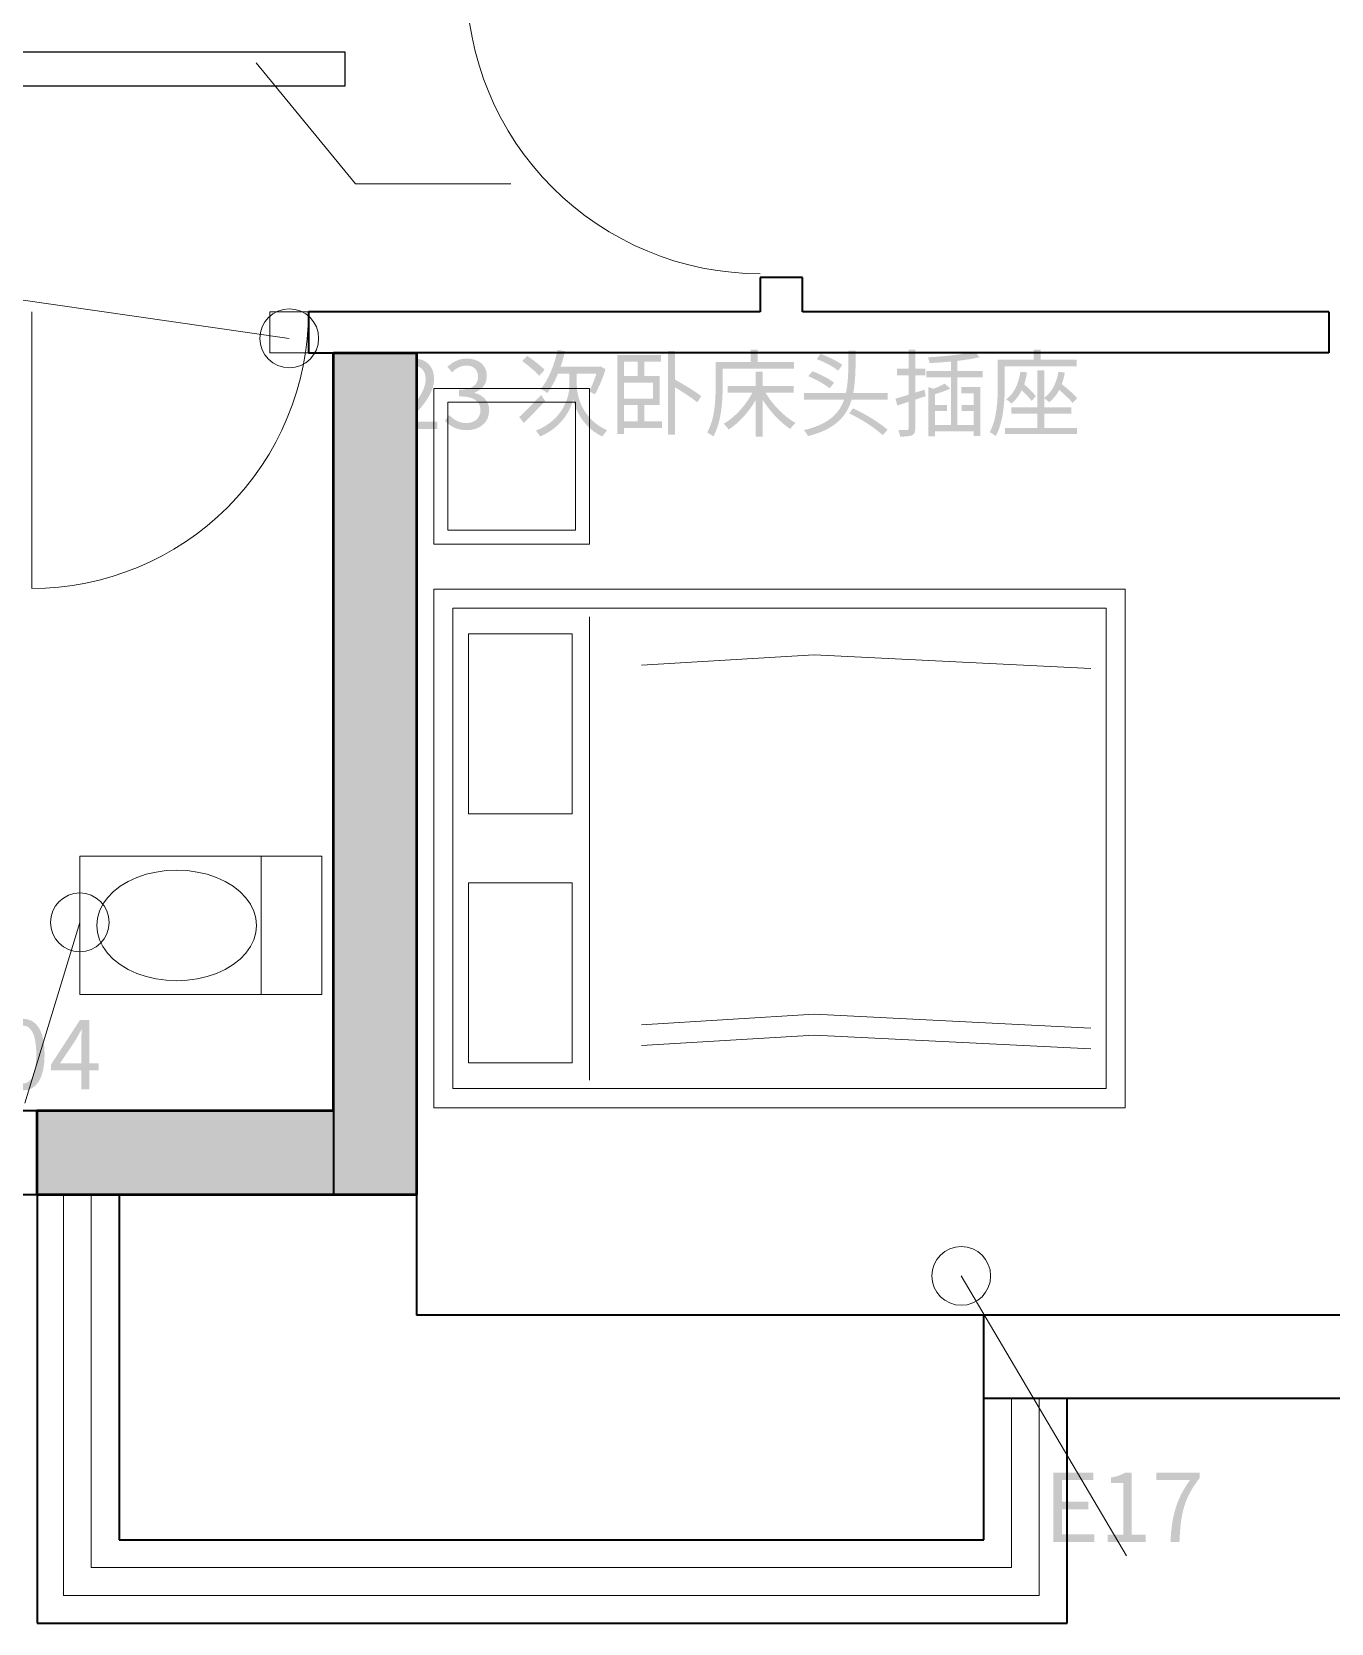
# Model space of a CAD drawing. Header units: millimetres. Extents: x -4600 to 229000, y -4300 to 19460.
# Drawn here: x 81607 to 85366, y 2978 to 7580 of the extents above; entities that cross this region are included whole.
import ezdxf

# ---------------------------------------------------------------- set-up
doc = ezdxf.new("R2010")
doc.units = ezdxf.units.MM
doc.header["$LTSCALE"] = 100
for name, color, linetype, lineweight in [('A-DEMO', 1, 'Continuous', 18), ('A-ELEC', 1, 'Continuous', 18), ('A-EX-STRUCT', 7, 'Continuous', 50), ('A-EX-WALL', 7, 'Continuous', 35), ('A-EX-WINDOW', 4, 'Continuous', 18), ('A-FURN', 7, 'Continuous', 18), ('A-LEADER', 8, 'Continuous', 13), ('A-NEW-DOOR', 3, 'Continuous', 18), ('A-NEW-PART', 2, 'Continuous', 25), ('A-SANITARY', 4, 'Continuous', 18), ('R2-DETAIL', 7, 'Continuous', 13)]:
    doc.layers.add(name, color=color, linetype=linetype, lineweight=lineweight)

# ---------------------------------------------------------------- blocks, each defined once
blk = doc.blocks.new('SOURCE_PROPOSED')
at = {"layer": 'A-EX-STRUCT'}
blk.add_hatch(color=256, dxfattribs=at).paths.add_polyline_path([(2479, 4851.4), (2720, 4851.4), (2720, 2416.5), (1622.1, 2416.5), (1622.1, 2660), (2479, 2660)])
blk.add_lwpolyline([(2479, 4851.4), (2720, 4851.4), (2720, 2416.5), (1622.1, 2416.5), (1622.1, 2660), (2479, 2660)], close=True, dxfattribs=at)
at = {"layer": 'A-EX-WALL'}
for p, q in [((3836.4, 5069.5), (3714, 5069.5)), ((3714, 5069.5), (3714, 4970)), ((3836.4, 4970), (3836.4, 5069.5)), ((3714, 4970), (2406.8, 4970)), ((2406.8, 4970), (2406.8, 4870.6)), ((5359.1, 4970), (3836.4, 4970)), ((5359.1, 4970), (5359.1, 4851.4)), ((2406.8, 4870.6), (2406.8, 4851.4)), ((2406.8, 4851.4), (2479, 4851.4)), ((2479, 4851.4), (2479, 2416.5)), ((2479, 4851.4), (2720, 4851.4)), ((5359.1, 4851.4), (2720, 4851.4)), ((2720, 4851.4), (2720, 2068.5)), ((0, 2660), (2479, 2660)), ((1622.1, 2416.5), (-240.1, 2416.5)), ((1622.1, 2416.5), (1622.1, 1177.6)), ((1622.1, 2416.5), (1859.2, 2416.5)), ((1859.2, 2416.5), (1859.2, 1418.5)), ((1859.2, 2416.5), (2720, 2416.5)), ((6350, 2068.5), (2720, 2068.5)), ((4360.6, 1418.5), (4360.6, 2068.5)), ((4601.6, 1827.6), (4360.6, 1827.6)), ((6591.9, 1827.6), (4601.6, 1827.6)), ((4601.6, 1177.6), (4601.6, 1827.6)), ((1859.2, 1418.5), (4360.6, 1418.5)), ((1622.1, 1177.6), (4601.6, 1177.6))]:
    blk.add_line(p, q, dxfattribs=at)
at = {"layer": 'A-EX-WINDOW'}
for p, q in [((1698.6, 2416.5), (1698.6, 1257.9)), ((1778.9, 2416.5), (1778.9, 1338.2)), ((4440.9, 1338.2), (4440.9, 1827.6)), ((4521.3, 1257.9), (4521.3, 1827.6)), ((1778.9, 1338.2), (4440.9, 1338.2)), ((1698.6, 1257.9), (4521.3, 1257.9))]:
    blk.add_line(p, q, dxfattribs=at)
blk = doc.blocks.new('FURNITURE_INDEX')
at = {"layer": 'A-FURN'}
for points in [[(2770, 4298.5), (3220, 4298.5), (3220, 4748.5), (2770, 4748.5)], [(2810, 4338.5), (3180, 4338.5), (3180, 4708.5), (2810, 4708.5)], [(2770, 2668.5), (4770, 2668.5), (4770, 4168.5), (2770, 4168.5)], [(2825, 2723.5), (4715, 2723.5), (4715, 4113.5), (2825, 4113.5)], [(2870, 3518.5), (3170, 3518.5), (3170, 4038.5), (2870, 4038.5)], [(2870, 2798.5), (3170, 2798.5), (3170, 3318.5), (2870, 3318.5)]]:
    blk.add_lwpolyline(points, close=True, dxfattribs=at)
at = {"layer": 'A-LEADER'}
blk.add_lwpolyline([(2255.8, 5690.7), (2542.7, 5339.9), (2992.7, 5339.9)], dxfattribs=at)
at = {"layer": 'A-NEW-DOOR'}
blk.add_line((1606.8, 4970), (1606.8, 4170), dxfattribs=at)
for points in [[(3714, 5080.5), (3672.3, 5081.5), (3630.7, 5084.6), (3589.3, 5089.7), (3548.2, 5096.8), (3507.5, 5106), (3467.3, 5117.1), (3427.6, 5130.2), (3388.7, 5145.2), (3350.6, 5162.1), (3313.3, 5180.9), (3277, 5201.4), (3241.8, 5223.8), (3207.7, 5247.8), (3174.8, 5273.4), (3143.2, 5300.7), (3113, 5329.5), (3084.2, 5359.7), (3056.9, 5391.3), (3031.3, 5424.2), (3007.3, 5458.3), (2984.9, 5493.5), (2964.4, 5529.8), (2945.6, 5567.1), (2928.7, 5605.2), (2913.7, 5644.1), (2900.6, 5683.8), (2889.5, 5724), (2880.3, 5764.7), (2873.2, 5805.8)], [(2406.8, 4970), (2405.8, 4930.7), (2402.9, 4891.6), (2398.1, 4852.6), (2391.4, 4813.9), (2382.8, 4775.6), (2372.3, 4737.8), (2360, 4700.5), (2345.9, 4663.9), (2329.9, 4628), (2312.3, 4592.9), (2292.9, 4558.7), (2271.9, 4525.5), (2249.3, 4493.4), (2225.2, 4462.5), (2199.5, 4432.8), (2172.4, 4404.3), (2144, 4377.2), (2114.3, 4351.6), (2083.3, 4327.4), (2051.2, 4304.8), (2018, 4283.8), (1983.9, 4264.5), (1948.8, 4246.8), (1912.9, 4230.9), (1876.3, 4216.8), (1839, 4204.4), (1801.1, 4194), (1762.8, 4185.4), (1724.1, 4178.7), (1685.2, 4173.9), (1646, 4171), (1606.8, 4170)]]:
    blk.add_lwpolyline(points, dxfattribs=at)
at = {"layer": 'A-NEW-PART'}
blk.add_lwpolyline([(1012.5, 5722.6), (2512.5, 5722.6), (2512.5, 5622.6), (1012.5, 5622.6)], close=True, dxfattribs=at)
at = {"layer": 'A-SANITARY'}
for points in [[(1745.7, 3395.6), (2445.7, 3395.6), (2445.7, 2995.6), (1745.7, 2995.6)], [(2256.7, 3195.6), (2254.8, 3216.5), (2248.9, 3237), (2239.2, 3256.8), (2225.8, 3275.6), (2209, 3293), (2189.1, 3308.7), (2166.4, 3322.5), (2141.2, 3334.1), (2114.1, 3343.4), (2085.5, 3350.1), (2055.9, 3354.2), (2025.7, 3355.6), (1995.6, 3354.2), (1966, 3350.1), (1937.3, 3343.4), (1910.2, 3334.1), (1885.1, 3322.5), (1862.4, 3308.7), (1842.5, 3293), (1825.7, 3275.6), (1812.3, 3256.8), (1802.6, 3237), (1796.7, 3216.5), (1794.7, 3195.6), (1796.7, 3174.7), (1802.6, 3154.2), (1812.3, 3134.4), (1825.7, 3115.6), (1842.5, 3098.2), (1862.4, 3082.4), (1885.1, 3068.6), (1910.2, 3057), (1937.3, 3047.8), (1966, 3041), (1995.6, 3036.9), (2025.7, 3035.6), (2055.9, 3036.9), (2085.5, 3041), (2114.1, 3047.8), (2141.2, 3057), (2166.4, 3068.6), (2189.1, 3082.4), (2209, 3098.2), (2225.8, 3115.6), (2239.2, 3134.4), (2248.9, 3154.2), (2254.8, 3174.7), (2256.7, 3195.6)]]:
    blk.add_lwpolyline(points, close=True, dxfattribs=at)
blk.add_lwpolyline([(2270.7, 3395.6), (2270.7, 2995.6)], dxfattribs=at)
at = {"layer": 'R2-DETAIL'}
blk.add_line((3220, 2748.5), (3220, 4088.5), dxfattribs=at)
for points in [[(3370, 3948.5), (3870, 3978.5), (4670, 3938.5)], [(3370, 2908.5), (3870, 2938.5), (4670, 2898.5)], [(3370, 2848.5), (3870, 2878.5), (4670, 2838.5)]]:
    blk.add_lwpolyline(points, dxfattribs=at)
blk = doc.blocks.new('EQUIPMENT_POINTS')
at = {"layer": 'A-ELEC'}
h = blk.add_hatch(color=256, dxfattribs=at)
edge = h.paths.add_edge_path()
edge.add_line((2654.3, 4631.4), (2780.1, 4631.4))
edge.add_line((2780.1, 4631.4), (2780.1, 4653))
edge.add_line((2780.1, 4653), (2724.7, 4653))
edge.add_spline(control_points=[(2724.7, 4653), (2714.6, 4653), (2702.3, 4651.9), (2692, 4651.1)], knot_values=[0, 0, 0, 0, 1, 1, 1, 1], degree=3, periodic=0)
edge.add_spline(control_points=[(2692, 4651.1), (2738.9, 4695.6), (2770.5, 4736.2), (2770.5, 4776.3), (2770.5, 4811.8), (2747.9, 4835), (2712.2, 4835), (2686.8, 4835), (2669.3, 4823.5), (2653.2, 4805.8)], knot_values=[0, 0, 0, 0, 1, 1, 1, 2, 2, 2, 3, 3, 3, 3], degree=3, periodic=0)
edge.add_line((2653.2, 4805.8), (2667.7, 4791.6))
edge.add_spline(control_points=[(2667.7, 4791.6), (2678.9, 4805), (2692.8, 4814.8), (2709.2, 4814.8), (2734, 4814.8), (2746, 4798.2), (2746, 4775.2), (2746, 4740.9), (2717.1, 4701), (2654.3, 4646.2)], knot_values=[0, 0, 0, 0, 1, 1, 1, 2, 2, 2, 3, 3, 3, 3], degree=3, periodic=0)
edge.add_line((2654.3, 4646.2), (2654.3, 4631.4))
h = blk.add_hatch(color=256, dxfattribs=at)
edge = h.paths.add_edge_path()
edge.add_spline(control_points=[(2865.5, 4627.9), (2901.2, 4627.9), (2929.9, 4649.2), (2929.9, 4684.9), (2929.9, 4712.5), (2911.1, 4729.9), (2887.6, 4735.7)], knot_values=[0, 0, 0, 0, 1, 1, 1, 2, 2, 2, 2], degree=3, periodic=0)
edge.add_line((2887.6, 4735.7), (2887.6, 4737))
edge.add_spline(control_points=[(2887.6, 4737), (2908.9, 4744.4), (2923.1, 4760.8), (2923.1, 4785.1), (2923.1, 4816.7), (2898.5, 4835), (2864.7, 4835), (2841.8, 4835), (2824, 4824.9), (2809, 4811.2)], knot_values=[0, 0, 0, 0, 1, 1, 1, 2, 2, 2, 3, 3, 3, 3], degree=3, periodic=0)
edge.add_line((2809, 4811.2), (2822.4, 4795.4))
edge.add_spline(control_points=[(2822.4, 4795.4), (2833.8, 4806.9), (2847.8, 4814.8), (2863.9, 4814.8), (2884.9, 4814.8), (2897.7, 4802.2), (2897.7, 4783.1), (2897.7, 4761.6), (2883.8, 4744.9), (2842.3, 4744.9)], knot_values=[0, 0, 0, 0, 1, 1, 1, 2, 2, 2, 3, 3, 3, 3], degree=3, periodic=0)
edge.add_line((2842.3, 4744.9), (2842.3, 4725.8))
edge.add_spline(control_points=[(2842.3, 4725.8), (2888.7, 4725.8), (2904.5, 4710), (2904.5, 4685.7), (2904.5, 4662.8), (2887.9, 4648.6), (2863.9, 4648.6), (2841.2, 4648.6), (2826.2, 4659.5), (2814.5, 4671.5)], knot_values=[0, 0, 0, 0, 1, 1, 1, 2, 2, 2, 3, 3, 3, 3], degree=3, periodic=0)
edge.add_line((2814.5, 4671.5), (2801.7, 4655.5))
edge.add_spline(control_points=[(2801.7, 4655.5), (2814.7, 4641), (2834.4, 4627.9), (2865.5, 4627.9)], knot_values=[0, 0, 0, 0, 1, 1, 1, 1], degree=3, periodic=0)
h = blk.add_hatch(color=256, dxfattribs=at)
edge = h.paths.add_edge_path()
edge.add_spline(control_points=[(3025.4, 4827.6), (3042.9, 4815.3), (3064.4, 4797.3), (3074.8, 4785.3)], knot_values=[0, 0, 0, 0, 1, 1, 1, 1], degree=3, periodic=0)
edge.add_line((3074.8, 4785.3), (3090.1, 4802.2))
edge.add_spline(control_points=[(3090.1, 4802.2), (3079.4, 4814), (3057.3, 4831.2), (3039.8, 4842.4)], knot_values=[0, 0, 0, 0, 1, 1, 1, 1], degree=3, periodic=0)
edge.add_line((3039.8, 4842.4), (3025.4, 4827.6))
h = blk.add_hatch(color=256, dxfattribs=at)
edge = h.paths.add_edge_path()
edge.add_spline(control_points=[(3128, 4860.1), (3118.4, 4816.4), (3101.8, 4773.6), (3078.6, 4746.9)], knot_values=[0, 0, 0, 0, 1, 1, 1, 1], degree=3, periodic=0)
edge.add_spline(control_points=[(3078.6, 4746.9), (3084.1, 4744.4), (3093.9, 4738.7), (3098.2, 4735.4)], knot_values=[0, 0, 0, 0, 1, 1, 1, 1], degree=3, periodic=0)
edge.add_spline(control_points=[(3098.2, 4735.4), (3109.7, 4750.7), (3119.8, 4769.8), (3128.8, 4791.3)], knot_values=[0, 0, 0, 0, 1, 1, 1, 1], degree=3, periodic=0)
edge.add_line((3128.8, 4791.3), (3162.1, 4791.3))
edge.add_line((3162.1, 4791.3), (3162.1, 4756.4))
edge.add_spline(control_points=[(3162.1, 4756.4), (3162.1, 4730.8), (3147.9, 4659.3), (3064.7, 4626.5)], knot_values=[0, 0, 0, 0, 1, 1, 1, 1], degree=3, periodic=0)
edge.add_spline(control_points=[(3064.7, 4626.5), (3068.5, 4622.4), (3074.8, 4614.3), (3077.2, 4609.6)], knot_values=[0, 0, 0, 0, 1, 1, 1, 1], degree=3, periodic=0)
edge.add_spline(control_points=[(3077.2, 4609.6), (3143, 4637.4), (3168.1, 4692.3), (3172.7, 4717.9)], knot_values=[0, 0, 0, 0, 1, 1, 1, 1], degree=3, periodic=0)
edge.add_spline(control_points=[(3172.7, 4717.9), (3176.8, 4692.6), (3200, 4635.8), (3257.6, 4609.6)], knot_values=[0, 0, 0, 0, 1, 1, 1, 1], degree=3, periodic=0)
edge.add_spline(control_points=[(3257.6, 4609.6), (3260.6, 4614.5), (3266.9, 4623), (3271, 4627.9)], knot_values=[0, 0, 0, 0, 1, 1, 1, 1], degree=3, periodic=0)
edge.add_spline(control_points=[(3271, 4627.9), (3196.5, 4660.1), (3183.1, 4732.4), (3183.4, 4756.4)], knot_values=[0, 0, 0, 0, 1, 1, 1, 1], degree=3, periodic=0)
edge.add_line((3183.4, 4756.4), (3183.4, 4791.3))
edge.add_line((3183.4, 4791.3), (3240.1, 4791.3))
edge.add_spline(control_points=[(3240.1, 4791.3), (3234.4, 4773.1), (3225.9, 4752.9), (3218.8, 4740)], knot_values=[0, 0, 0, 0, 1, 1, 1, 1], degree=3, periodic=0)
edge.add_spline(control_points=[(3218.8, 4740), (3223.8, 4738.1), (3231.7, 4733.8), (3236, 4731.6)], knot_values=[0, 0, 0, 0, 1, 1, 1, 1], degree=3, periodic=0)
edge.add_spline(control_points=[(3236, 4731.6), (3246.1, 4749.9), (3258.9, 4778.2), (3266.3, 4804.4)], knot_values=[0, 0, 0, 0, 1, 1, 1, 1], degree=3, periodic=0)
edge.add_line((3266.3, 4804.4), (3251.3, 4812.6))
edge.add_line((3251.3, 4812.6), (3247.2, 4811.5))
edge.add_line((3247.2, 4811.5), (3136.4, 4811.5))
edge.add_spline(control_points=[(3136.4, 4811.5), (3141.4, 4825.7), (3145.7, 4841), (3149.3, 4856.3)], knot_values=[0, 0, 0, 0, 1, 1, 1, 1], degree=3, periodic=0)
edge.add_line((3149.3, 4856.3), (3128, 4860.1))
h = blk.add_hatch(color=256, dxfattribs=at)
h.paths.add_polyline_path([(3300.7, 4845.6), (3300.7, 4617), (3320.3, 4617), (3320.3, 4634.2), (3429.5, 4634.2), (3429.5, 4653.3), (3379, 4653.3), (3379, 4700.5), (3423.2, 4700.5), (3423.2, 4784.8), (3379, 4784.8), (3379, 4826.5), (3427, 4826.5), (3427, 4845.6), (3300.7, 4845.6)])
h.paths.add_polyline_path([(3320.3, 4765.7), (3403.3, 4765.7), (3403.3, 4719.3), (3320.3, 4719.3), (3320.3, 4765.7)], flags=0)
h.paths.add_polyline_path([(3320.3, 4700.5), (3359.6, 4700.5), (3359.6, 4653.3), (3320.3, 4653.3), (3320.3, 4700.5)], flags=0)
h.paths.add_polyline_path([(3320.3, 4784.8), (3320.3, 4826.5), (3359.6, 4826.5), (3359.6, 4784.8), (3320.3, 4784.8)], flags=0)
h = blk.add_hatch(color=256, dxfattribs=at)
edge = h.paths.add_edge_path()
edge.add_line((3447.5, 4856.8), (3447.5, 4614.5))
edge.add_line((3447.5, 4614.5), (3467.7, 4614.5))
edge.add_line((3467.7, 4614.5), (3467.7, 4751.5))
edge.add_spline(control_points=[(3467.7, 4751.5), (3491.7, 4737.3), (3517.6, 4720.1), (3531.8, 4708.4)], knot_values=[0, 0, 0, 0, 1, 1, 1, 1], degree=3, periodic=0)
edge.add_line((3531.8, 4708.4), (3543.3, 4726.4))
edge.add_spline(control_points=[(3543.3, 4726.4), (3526.6, 4739.5), (3493.9, 4759.4), (3467.7, 4773.9)], knot_values=[0, 0, 0, 0, 1, 1, 1, 1], degree=3, periodic=0)
edge.add_line((3467.7, 4773.9), (3467.7, 4856.8))
edge.add_line((3467.7, 4856.8), (3447.5, 4856.8))
h = blk.add_hatch(color=256, dxfattribs=at)
edge = h.paths.add_edge_path()
edge.add_line((3585, 4825.2), (3585, 4754.5))
edge.add_spline(control_points=[(3585, 4754.5), (3585, 4715.5), (3582.8, 4660.1), (3560.5, 4621.1)], knot_values=[0, 0, 0, 0, 1, 1, 1, 1], degree=3, periodic=0)
edge.add_spline(control_points=[(3560.5, 4621.1), (3565.4, 4618.9), (3574.4, 4613.2), (3578.2, 4609.6)], knot_values=[0, 0, 0, 0, 1, 1, 1, 1], degree=3, periodic=0)
edge.add_spline(control_points=[(3578.2, 4609.6), (3601.7, 4651.1), (3605.2, 4712.8), (3605.2, 4754.5)], knot_values=[0, 0, 0, 0, 1, 1, 1, 1], degree=3, periodic=0)
edge.add_line((3605.2, 4754.5), (3605.2, 4805.8))
edge.add_line((3605.2, 4805.8), (3811.7, 4805.8))
edge.add_line((3811.7, 4805.8), (3811.7, 4825.2))
edge.add_line((3811.7, 4825.2), (3707, 4825.2))
edge.add_line((3707, 4825.2), (3707, 4860.6))
edge.add_line((3707, 4860.6), (3686, 4860.6))
edge.add_line((3686, 4860.6), (3686, 4825.2))
edge.add_line((3686, 4825.2), (3585, 4825.2))
edge = h.paths.add_edge_path(flags=0)
edge.add_line((3700.7, 4797.1), (3700.7, 4755.6))
edge.add_line((3700.7, 4755.6), (3619.4, 4755.6))
edge.add_line((3619.4, 4755.6), (3619.4, 4736.2))
edge.add_line((3619.4, 4736.2), (3691.1, 4736.2))
edge.add_spline(control_points=[(3691.1, 4736.2), (3672.3, 4699.7), (3639.8, 4664.2), (3607.7, 4646.4)], knot_values=[0, 0, 0, 0, 1, 1, 1, 1], degree=3, periodic=0)
edge.add_spline(control_points=[(3607.7, 4646.4), (3612.3, 4642.6), (3619.1, 4635), (3622.4, 4629.8)], knot_values=[0, 0, 0, 0, 1, 1, 1, 1], degree=3, periodic=0)
edge.add_spline(control_points=[(3622.4, 4629.8), (3651.3, 4648.1), (3680.2, 4679.5), (3700.7, 4714.7)], knot_values=[0, 0, 0, 0, 1, 1, 1, 1], degree=3, periodic=0)
edge.add_line((3700.7, 4714.7), (3700.7, 4609.6))
edge.add_line((3700.7, 4609.6), (3720.9, 4609.6))
edge.add_line((3720.9, 4609.6), (3720.9, 4716))
edge.add_spline(control_points=[(3720.9, 4716), (3742.4, 4681.6), (3772.7, 4649.7), (3800.8, 4631.4)], knot_values=[0, 0, 0, 0, 1, 1, 1, 1], degree=3, periodic=0)
edge.add_spline(control_points=[(3800.8, 4631.4), (3804.4, 4637.2), (3811.5, 4644.5), (3816.4, 4648.6)], knot_values=[0, 0, 0, 0, 1, 1, 1, 1], degree=3, periodic=0)
edge.add_spline(control_points=[(3816.4, 4648.6), (3784.5, 4666.4), (3749.8, 4701), (3729.6, 4736.2)], knot_values=[0, 0, 0, 0, 1, 1, 1, 1], degree=3, periodic=0)
edge.add_line((3729.6, 4736.2), (3810.9, 4736.2))
edge.add_line((3810.9, 4736.2), (3810.9, 4755.6))
edge.add_line((3810.9, 4755.6), (3720.9, 4755.6))
edge.add_line((3720.9, 4755.6), (3720.9, 4797.1))
edge.add_line((3720.9, 4797.1), (3700.7, 4797.1))
h = blk.add_hatch(color=256, dxfattribs=at)
edge = h.paths.add_edge_path()
edge.add_line((3840.4, 4735.7), (3840.4, 4716.3))
edge.add_line((3840.4, 4716.3), (3956.6, 4716.3))
edge.add_spline(control_points=[(3956.6, 4716.3), (3941.9, 4674.6), (3910.2, 4644.8), (3840.1, 4627.9)], knot_values=[0, 0, 0, 0, 1, 1, 1, 1], degree=3, periodic=0)
edge.add_spline(control_points=[(3840.1, 4627.9), (3844.5, 4623.3), (3849.9, 4615.6), (3852.1, 4610.7)], knot_values=[0, 0, 0, 0, 1, 1, 1, 1], degree=3, periodic=0)
edge.add_spline(control_points=[(3852.1, 4610.7), (3929.6, 4630.3), (3963.5, 4666.4), (3978.5, 4716.3)], knot_values=[0, 0, 0, 0, 1, 1, 1, 1], degree=3, periodic=0)
edge.add_line((3978.5, 4716.3), (4083, 4716.3))
edge.add_line((4083, 4716.3), (4083, 4735.7))
edge.add_line((4083, 4735.7), (3983.1, 4735.7))
edge.add_spline(control_points=[(3983.1, 4735.7), (3989.9, 4770.9), (3989.9, 4811.8), (3990.2, 4857.9)], knot_values=[0, 0, 0, 0, 1, 1, 1, 1], degree=3, periodic=0)
edge.add_line((3990.2, 4857.9), (3969.2, 4857.9))
edge.add_spline(control_points=[(3969.2, 4857.9), (3968.9, 4810.4), (3969.5, 4769.8), (3961.8, 4735.7)], knot_values=[0, 0, 0, 0, 1, 1, 1, 1], degree=3, periodic=0)
edge.add_line((3961.8, 4735.7), (3840.4, 4735.7))
edge = h.paths.add_edge_path(flags=0)
edge.add_spline(control_points=[(3971.4, 4676.5), (4008.5, 4658.5), (4046.4, 4634.2), (4068.5, 4613.4)], knot_values=[0, 0, 0, 0, 1, 1, 1, 1], degree=3, periodic=0)
edge.add_line((4068.5, 4613.4), (4082.1, 4629.3))
edge.add_spline(control_points=[(4082.1, 4629.3), (4059.5, 4649.2), (4020.2, 4673.5), (3982.3, 4691.2)], knot_values=[0, 0, 0, 0, 1, 1, 1, 1], degree=3, periodic=0)
edge.add_line((3982.3, 4691.2), (3971.4, 4676.5))
edge = h.paths.add_edge_path(flags=0)
edge.add_spline(control_points=[(3852.7, 4784), (3874.8, 4775.2), (3901.5, 4760.2), (3914.6, 4749)], knot_values=[0, 0, 0, 0, 1, 1, 1, 1], degree=3, periodic=0)
edge.add_line((3914.6, 4749), (3927.7, 4765.1))
edge.add_spline(control_points=[(3927.7, 4765.1), (3914.1, 4776.3), (3886.8, 4790.2), (3865, 4798.4)], knot_values=[0, 0, 0, 0, 1, 1, 1, 1], degree=3, periodic=0)
edge.add_line((3865, 4798.4), (3852.7, 4784))
edge = h.paths.add_edge_path(flags=0)
edge.add_spline(control_points=[(3877.2, 4833.6), (3899.3, 4825.4), (3926.3, 4811.2), (3939.4, 4800.1)], knot_values=[0, 0, 0, 0, 1, 1, 1, 1], degree=3, periodic=0)
edge.add_line((3939.4, 4800.1), (3951.4, 4816.7))
edge.add_spline(control_points=[(3951.4, 4816.7), (3937.8, 4827.6), (3910.2, 4840.7), (3888.4, 4848.4)], knot_values=[0, 0, 0, 0, 1, 1, 1, 1], degree=3, periodic=0)
edge.add_line((3888.4, 4848.4), (3877.2, 4833.6))
h = blk.add_hatch(color=256, dxfattribs=at)
edge = h.paths.add_edge_path()
edge.add_line((4143.3, 4860.4), (4143.3, 4805.5))
edge.add_line((4143.3, 4805.5), (4109.2, 4805.5))
edge.add_line((4109.2, 4805.5), (4109.2, 4786.4))
edge.add_line((4109.2, 4786.4), (4143.3, 4786.4))
edge.add_line((4143.3, 4786.4), (4143.3, 4730.5))
edge.add_line((4143.3, 4730.5), (4105.3, 4719))
edge.add_line((4105.3, 4719), (4110.5, 4699.4))
edge.add_line((4110.5, 4699.4), (4143.3, 4710))
edge.add_line((4143.3, 4710), (4143.3, 4633.4))
edge.add_spline(control_points=[(4143.3, 4633.4), (4143.3, 4629.5), (4141.9, 4628.4), (4138.6, 4628.4)], knot_values=[0, 0, 0, 0, 1, 1, 1, 1], degree=3, periodic=0)
edge.add_spline(control_points=[(4138.6, 4628.4), (4135.3, 4628.2), (4124.7, 4628.2), (4113, 4628.7)], knot_values=[0, 0, 0, 0, 1, 1, 1, 1], degree=3, periodic=0)
edge.add_spline(control_points=[(4113, 4628.7), (4115.4, 4623), (4118.2, 4614.5), (4118.7, 4609.6)], knot_values=[0, 0, 0, 0, 1, 1, 1, 1], degree=3, periodic=0)
edge.add_spline(control_points=[(4118.7, 4609.6), (4136.2, 4609.3), (4146.5, 4610.2), (4153.1, 4613.4)], knot_values=[0, 0, 0, 0, 1, 1, 1, 1], degree=3, periodic=0)
edge.add_spline(control_points=[(4153.1, 4613.4), (4159.9, 4616.4), (4162.4, 4622.2), (4162.4, 4633.4)], knot_values=[0, 0, 0, 0, 1, 1, 1, 1], degree=3, periodic=0)
edge.add_line((4162.4, 4633.4), (4162.4, 4716.3))
edge.add_line((4162.4, 4716.3), (4192.4, 4726.1))
edge.add_line((4192.4, 4726.1), (4189.4, 4744.9))
edge.add_line((4189.4, 4744.9), (4162.4, 4736.5))
edge.add_line((4162.4, 4736.5), (4162.4, 4786.4))
edge.add_line((4162.4, 4786.4), (4191.8, 4786.4))
edge.add_line((4191.8, 4786.4), (4191.8, 4805.5))
edge.add_line((4191.8, 4805.5), (4162.4, 4805.5))
edge.add_line((4162.4, 4805.5), (4162.4, 4860.4))
edge.add_line((4162.4, 4860.4), (4143.3, 4860.4))
h = blk.add_hatch(color=256, dxfattribs=at)
edge = h.paths.add_edge_path()
edge.add_line((4296.9, 4701), (4296.9, 4683.6))
edge.add_line((4296.9, 4683.6), (4331.5, 4683.6))
edge.add_line((4331.5, 4683.6), (4331.5, 4642.9))
edge.add_line((4331.5, 4642.9), (4284.6, 4642.9))
edge.add_line((4284.6, 4642.9), (4284.6, 4780.7))
edge.add_line((4284.6, 4780.7), (4357.4, 4780.7))
edge.add_line((4357.4, 4780.7), (4357.4, 4799))
edge.add_line((4357.4, 4799), (4284.6, 4799))
edge.add_line((4284.6, 4799), (4284.6, 4828.4))
edge.add_spline(control_points=[(4284.6, 4828.4), (4308.3, 4831.2), (4330.4, 4834.7), (4348.2, 4839.1)], knot_values=[0, 0, 0, 0, 1, 1, 1, 1], degree=3, periodic=0)
edge.add_line((4348.2, 4839.1), (4335.1, 4855.2))
edge.add_spline(control_points=[(4335.1, 4855.2), (4303.4, 4847), (4246.4, 4841.5), (4198.9, 4838.5)], knot_values=[0, 0, 0, 0, 1, 1, 1, 1], degree=3, periodic=0)
edge.add_spline(control_points=[(4198.9, 4838.5), (4200.8, 4834.2), (4203.3, 4826.8), (4203.8, 4822.2)], knot_values=[0, 0, 0, 0, 1, 1, 1, 1], degree=3, periodic=0)
edge.add_spline(control_points=[(4203.8, 4822.2), (4223.5, 4823), (4244.8, 4824.3), (4265.5, 4826.5)], knot_values=[0, 0, 0, 0, 1, 1, 1, 1], degree=3, periodic=0)
edge.add_line((4265.5, 4826.5), (4265.5, 4799))
edge.add_line((4265.5, 4799), (4194.6, 4799))
edge.add_line((4194.6, 4799), (4194.6, 4780.7))
edge.add_line((4194.6, 4780.7), (4265.5, 4780.7))
edge.add_line((4265.5, 4780.7), (4265.5, 4642.9))
edge.add_line((4265.5, 4642.9), (4219.1, 4642.9))
edge.add_line((4219.1, 4642.9), (4219.1, 4683.6))
edge.add_line((4219.1, 4683.6), (4254, 4683.6))
edge.add_line((4254, 4683.6), (4254, 4701))
edge.add_line((4254, 4701), (4219.1, 4701))
edge.add_line((4219.1, 4701), (4219.1, 4732.1))
edge.add_spline(control_points=[(4219.1, 4732.1), (4234.1, 4736.2), (4250.8, 4741.9), (4263.6, 4748.2)], knot_values=[0, 0, 0, 0, 1, 1, 1, 1], degree=3, periodic=0)
edge.add_line((4263.6, 4748.2), (4247.5, 4762.7))
edge.add_spline(control_points=[(4247.5, 4762.7), (4239.6, 4757.8), (4227.6, 4752.3), (4215.3, 4747.7)], knot_values=[0, 0, 0, 0, 1, 1, 1, 1], degree=3, periodic=0)
edge.add_line((4215.3, 4747.7), (4200.3, 4752.6))
edge.add_line((4200.3, 4752.6), (4200.3, 4610.2))
edge.add_line((4200.3, 4610.2), (4219.1, 4610.2))
edge.add_line((4219.1, 4610.2), (4219.1, 4624.6))
edge.add_line((4219.1, 4624.6), (4331.5, 4624.6))
edge.add_line((4331.5, 4624.6), (4331.5, 4611))
edge.add_line((4331.5, 4611), (4350.4, 4611))
edge.add_line((4350.4, 4611), (4350.4, 4752.6))
edge.add_line((4350.4, 4752.6), (4295.8, 4752.6))
edge.add_line((4295.8, 4752.6), (4295.8, 4734.9))
edge.add_line((4295.8, 4734.9), (4331.5, 4734.9))
edge.add_line((4331.5, 4734.9), (4331.5, 4701))
edge.add_line((4331.5, 4701), (4296.9, 4701))
h = blk.add_hatch(color=256, dxfattribs=at)
edge = h.paths.add_edge_path()
edge.add_line((4401.1, 4831.7), (4401.1, 4755.9))
edge.add_spline(control_points=[(4401.1, 4755.9), (4401.1, 4716.3), (4399.2, 4661.2), (4377.9, 4621.9)], knot_values=[0, 0, 0, 0, 1, 1, 1, 1], degree=3, periodic=0)
edge.add_spline(control_points=[(4377.9, 4621.9), (4382.8, 4619.7), (4391.6, 4614), (4395.4, 4610.4)], knot_values=[0, 0, 0, 0, 1, 1, 1, 1], degree=3, periodic=0)
edge.add_spline(control_points=[(4395.4, 4610.4), (4417.7, 4652.2), (4421.3, 4713.8), (4421.3, 4755.9)], knot_values=[0, 0, 0, 0, 1, 1, 1, 1], degree=3, periodic=0)
edge.add_line((4421.3, 4755.9), (4421.3, 4812.6))
edge.add_line((4421.3, 4812.6), (4629.5, 4812.6))
edge.add_line((4629.5, 4812.6), (4629.5, 4831.7))
edge.add_line((4629.5, 4831.7), (4525.5, 4831.7))
edge.add_line((4525.5, 4831.7), (4525.5, 4860.6))
edge.add_line((4525.5, 4860.6), (4504.5, 4860.6))
edge.add_line((4504.5, 4860.6), (4504.5, 4831.7))
edge.add_line((4504.5, 4831.7), (4401.1, 4831.7))
edge = h.paths.add_edge_path(flags=0)
edge.add_spline(control_points=[(4576.5, 4796.8), (4571.1, 4763.8), (4558, 4737.9), (4535.6, 4721.5)], knot_values=[0, 0, 0, 0, 1, 1, 1, 1], degree=3, periodic=0)
edge.add_line((4535.6, 4721.5), (4535.6, 4801.4))
edge.add_line((4535.6, 4801.4), (4515.7, 4801.4))
edge.add_line((4515.7, 4801.4), (4515.7, 4693.7))
edge.add_line((4515.7, 4693.7), (4440.1, 4693.7))
edge.add_line((4440.1, 4693.7), (4440.1, 4675.4))
edge.add_line((4440.1, 4675.4), (4515.7, 4675.4))
edge.add_line((4515.7, 4675.4), (4515.7, 4634.7))
edge.add_line((4515.7, 4634.7), (4422.4, 4634.7))
edge.add_line((4422.4, 4634.7), (4422.4, 4616.7))
edge.add_line((4422.4, 4616.7), (4630.6, 4616.7))
edge.add_line((4630.6, 4616.7), (4630.6, 4634.7))
edge.add_line((4630.6, 4634.7), (4535.6, 4634.7))
edge.add_line((4535.6, 4634.7), (4535.6, 4675.4))
edge.add_line((4535.6, 4675.4), (4613.7, 4675.4))
edge.add_line((4613.7, 4675.4), (4613.7, 4693.7))
edge.add_line((4613.7, 4693.7), (4535.6, 4693.7))
edge.add_line((4535.6, 4693.7), (4535.6, 4720.4))
edge.add_spline(control_points=[(4535.6, 4720.4), (4540, 4717.4), (4547.1, 4711.4), (4549.5, 4708.4)], knot_values=[0, 0, 0, 0, 1, 1, 1, 1], degree=3, periodic=0)
edge.add_spline(control_points=[(4549.5, 4708.4), (4561.5, 4717.9), (4571.4, 4729.9), (4579, 4744.4)], knot_values=[0, 0, 0, 0, 1, 1, 1, 1], degree=3, periodic=0)
edge.add_spline(control_points=[(4579, 4744.4), (4593.7, 4731.6), (4609.3, 4716.6), (4618, 4706.7)], knot_values=[0, 0, 0, 0, 1, 1, 1, 1], degree=3, periodic=0)
edge.add_line((4618, 4706.7), (4630.8, 4720.7))
edge.add_spline(control_points=[(4630.8, 4720.7), (4621.3, 4731.6), (4602.5, 4747.9), (4586.4, 4761)], knot_values=[0, 0, 0, 0, 1, 1, 1, 1], degree=3, periodic=0)
edge.add_spline(control_points=[(4586.4, 4761), (4590.2, 4771.4), (4593.2, 4782.6), (4595.1, 4794.6)], knot_values=[0, 0, 0, 0, 1, 1, 1, 1], degree=3, periodic=0)
edge.add_line((4595.1, 4794.6), (4576.5, 4796.8))
edge = h.paths.add_edge_path(flags=0)
edge.add_spline(control_points=[(4466.6, 4796.8), (4461.4, 4762.1), (4448.9, 4734.3), (4425.4, 4717.1)], knot_values=[0, 0, 0, 0, 1, 1, 1, 1], degree=3, periodic=0)
edge.add_spline(control_points=[(4425.4, 4717.1), (4429.8, 4714.4), (4437.7, 4708.1), (4440.7, 4704.8)], knot_values=[0, 0, 0, 0, 1, 1, 1, 1], degree=3, periodic=0)
edge.add_spline(control_points=[(4440.7, 4704.8), (4452.9, 4714.9), (4463, 4728), (4470.4, 4743.6)], knot_values=[0, 0, 0, 0, 1, 1, 1, 1], degree=3, periodic=0)
edge.add_spline(control_points=[(4470.4, 4743.6), (4481.6, 4732.9), (4492.8, 4720.9), (4499.1, 4712.5)], knot_values=[0, 0, 0, 0, 1, 1, 1, 1], degree=3, periodic=0)
edge.add_line((4499.1, 4712.5), (4511.3, 4726.1))
edge.add_spline(control_points=[(4511.3, 4726.1), (4504.2, 4735.4), (4490.1, 4749.3), (4477.5, 4760.5)], knot_values=[0, 0, 0, 0, 1, 1, 1, 1], degree=3, periodic=0)
edge.add_spline(control_points=[(4477.5, 4760.5), (4481.1, 4771.1), (4483.8, 4782.6), (4485.7, 4795.2)], knot_values=[0, 0, 0, 0, 1, 1, 1, 1], degree=3, periodic=0)
edge.add_line((4485.7, 4795.2), (4466.6, 4796.8))
for points in [[(2509.2, 4631.4), (2627.3, 4631.4), (2627.3, 4653), (2534.3, 4653), (2534.3, 4725.8), (2610.1, 4725.8), (2610.1, 4747.4), (2534.3, 4747.4), (2534.3, 4810.2), (2624.3, 4810.2), (2624.3, 4831.4), (2509.2, 4831.4), (2509.2, 4631.4)], [(4562.2, 1412.8), (4680.3, 1412.8), (4680.3, 1434.4), (4587.3, 1434.4), (4587.3, 1507.2), (4663.1, 1507.2), (4663.1, 1528.8), (4587.3, 1528.8), (4587.3, 1591.6), (4677.3, 1591.6), (4677.3, 1612.8), (4562.2, 1612.8), (4562.2, 1412.8)]]:
    blk.add_hatch(color=256, dxfattribs=at).paths.add_polyline_path(points)
h = blk.add_hatch(color=256, dxfattribs=at)
edge = h.paths.add_edge_path()
edge.add_line((3016.7, 4665.8), (3030, 4648.9))
edge.add_spline(control_points=[(3030, 4648.9), (3048.3, 4666.6), (3071.5, 4690.4), (3091.7, 4712.5)], knot_values=[0, 0, 0, 0, 1, 1, 1, 1], degree=3, periodic=0)
edge.add_line((3091.7, 4712.5), (3080.2, 4729.9))
edge.add_spline(control_points=[(3080.2, 4729.9), (3057.3, 4705.7), (3032.5, 4680.8), (3016.7, 4665.8)], knot_values=[0, 0, 0, 0, 1, 1, 1, 1], degree=3, periodic=0)
h = blk.add_hatch(color=256, dxfattribs=at)
edge = h.paths.add_edge_path()
edge.add_spline(control_points=[(1581.6, 2718.4), (1619.5, 2718.4), (1643.8, 2752.7), (1643.8, 2822.6), (1643.8, 2891.9), (1619.5, 2925.5), (1581.6, 2925.5), (1543.4, 2925.5), (1519.4, 2891.9), (1519.4, 2822.6), (1519.4, 2752.7), (1543.4, 2718.4), (1581.6, 2718.4)], knot_values=[0, 0, 0, 0, 1, 1, 1, 2, 2, 2, 3, 3, 3, 4, 4, 4, 4], degree=3, periodic=0)
edge = h.paths.add_edge_path(flags=0)
edge.add_spline(control_points=[(1581.6, 2738.5), (1558.9, 2738.5), (1543.4, 2763.9), (1543.4, 2822.6), (1543.4, 2881), (1558.9, 2905.8), (1581.6, 2905.8), (1604.2, 2905.8), (1619.8, 2881), (1619.8, 2822.6), (1619.8, 2763.9), (1604.2, 2738.5), (1581.6, 2738.5)], knot_values=[0, 0, 0, 0, 1, 1, 1, 2, 2, 2, 3, 3, 3, 4, 4, 4, 4], degree=3, periodic=0)
h = blk.add_hatch(color=256, dxfattribs=at)
h.paths.add_polyline_path([(1749.9, 2721.9), (1773.4, 2721.9), (1773.4, 2777), (1800.1, 2777), (1800.1, 2796.9), (1773.4, 2796.9), (1773.4, 2921.9), (1745.8, 2921.9), (1662.6, 2793.4), (1662.6, 2777), (1749.9, 2777), (1749.9, 2721.9)])
edge = h.paths.add_edge_path(flags=0)
edge.add_line((1749.9, 2796.9), (1688.5, 2796.9))
edge.add_line((1688.5, 2796.9), (1734.1, 2865.2))
edge.add_spline(control_points=[(1734.1, 2865.2), (1739.8, 2875), (1745.3, 2885.1), (1750.2, 2894.6)], knot_values=[0, 0, 0, 0, 1, 1, 1, 1], degree=3, periodic=0)
edge.add_line((1750.2, 2894.6), (1751.3, 2894.6))
edge.add_spline(control_points=[(1751.3, 2894.6), (1750.7, 2884.5), (1749.9, 2868.2), (1749.9, 2858.3)], knot_values=[0, 0, 0, 0, 1, 1, 1, 1], degree=3, periodic=0)
edge.add_line((1749.9, 2858.3), (1749.9, 2796.9))
h = blk.add_hatch(color=256, dxfattribs=at)
edge = h.paths.add_edge_path()
edge.add_line((4719.3, 1412.8), (4829, 1412.8))
edge.add_line((4829, 1412.8), (4829, 1433.6))
edge.add_line((4829, 1433.6), (4788.9, 1433.6))
edge.add_line((4788.9, 1433.6), (4788.9, 1612.8))
edge.add_line((4788.9, 1612.8), (4769.8, 1612.8))
edge.add_spline(control_points=[(4769.8, 1612.8), (4758.9, 1606.6), (4746.1, 1601.9), (4728.3, 1598.7)], knot_values=[0, 0, 0, 0, 1, 1, 1, 1], degree=3, periodic=0)
edge.add_line((4728.3, 1598.7), (4728.3, 1582.8))
edge.add_line((4728.3, 1582.8), (4764.1, 1582.8))
edge.add_line((4764.1, 1582.8), (4764.1, 1433.6))
edge.add_line((4764.1, 1433.6), (4719.3, 1433.6))
edge.add_line((4719.3, 1433.6), (4719.3, 1412.8))
h = blk.add_hatch(color=256, dxfattribs=at)
edge = h.paths.add_edge_path()
edge.add_line((4900.8, 1412.8), (4926.7, 1412.8))
edge.add_spline(control_points=[(4926.7, 1412.8), (4930, 1491.2), (4938.4, 1537.8), (4985.4, 1597.8)], knot_values=[0, 0, 0, 0, 1, 1, 1, 1], degree=3, periodic=0)
edge.add_line((4985.4, 1597.8), (4985.4, 1612.8))
edge.add_line((4985.4, 1612.8), (4860.1, 1612.8))
edge.add_line((4860.1, 1612.8), (4860.1, 1591.6))
edge.add_line((4860.1, 1591.6), (4957.2, 1591.6))
edge.add_spline(control_points=[(4957.2, 1591.6), (4918, 1537), (4904.3, 1488.7), (4900.8, 1412.8)], knot_values=[0, 0, 0, 0, 1, 1, 1, 1], degree=3, periodic=0)
for centre in [(1745.7, 3204.4), (4295.5, 2182)]:
    blk.add_circle(centre, 85, dxfattribs=at)
at = {"layer": 'A-LEADER'}
for points in [[(1745.7, 3204.4), (1586.3, 2681.9)], [(4295.5, 2182), (4773.8, 1372.8)]]:
    blk.add_lwpolyline(points, dxfattribs=at)
blk = doc.blocks.new('ALTERATIONS')
at = {"layer": 'A-DEMO'}
h = blk.add_hatch(color=256, dxfattribs=at)
edge = h.paths.add_edge_path()
edge.add_line((645.4, 5144.2), (668.1, 5144.2))
edge.add_line((668.1, 5144.2), (668.1, 5255))
edge.add_spline(control_points=[(668.1, 5255), (668.1, 5272.2), (666.4, 5296.5), (664.8, 5314)], knot_values=[0, 0, 0, 0, 1, 1, 1, 1], degree=3, periodic=0)
edge.add_line((664.8, 5314), (665.9, 5314))
edge.add_line((665.9, 5314), (682, 5268.4))
edge.add_line((682, 5268.4), (719.9, 5164.4))
edge.add_line((719.9, 5164.4), (736.8, 5164.4))
edge.add_line((736.8, 5164.4), (774.5, 5268.4))
edge.add_line((774.5, 5268.4), (790.6, 5314))
edge.add_line((790.6, 5314), (791.7, 5314))
edge.add_spline(control_points=[(791.7, 5314), (790.3, 5296.5), (788.4, 5272.2), (788.4, 5255)], knot_values=[0, 0, 0, 0, 1, 1, 1, 1], degree=3, periodic=0)
edge.add_line((788.4, 5255), (788.4, 5144.2))
edge.add_line((788.4, 5144.2), (811.9, 5144.2))
edge.add_line((811.9, 5144.2), (811.9, 5344.2))
edge.add_line((811.9, 5344.2), (781.6, 5344.2))
edge.add_line((781.6, 5344.2), (743.4, 5237.3))
edge.add_spline(control_points=[(743.4, 5237.3), (738.7, 5223.6), (734.6, 5209.5), (729.5, 5195.5)], knot_values=[0, 0, 0, 0, 1, 1, 1, 1], degree=3, periodic=0)
edge.add_line((729.5, 5195.5), (728.4, 5195.5))
edge.add_spline(control_points=[(728.4, 5195.5), (723.5, 5209.5), (719.1, 5223.6), (713.9, 5237.3)], knot_values=[0, 0, 0, 0, 1, 1, 1, 1], degree=3, periodic=0)
edge.add_line((713.9, 5237.3), (675.7, 5344.2))
edge.add_line((675.7, 5344.2), (645.4, 5344.2))
edge.add_line((645.4, 5344.2), (645.4, 5144.2))
h = blk.add_hatch(color=256, dxfattribs=at)
edge = h.paths.add_edge_path()
edge.add_spline(control_points=[(915.3, 5140.7), (953.2, 5140.7), (977.5, 5175.1), (977.5, 5244.9), (977.5, 5314.2), (953.2, 5347.8), (915.3, 5347.8), (877.1, 5347.8), (853.1, 5314.2), (853.1, 5244.9), (853.1, 5175.1), (877.1, 5140.7), (915.3, 5140.7)], knot_values=[0, 0, 0, 0, 1, 1, 1, 2, 2, 2, 3, 3, 3, 4, 4, 4, 4], degree=3, periodic=0)
edge = h.paths.add_edge_path(flags=0)
edge.add_spline(control_points=[(915.3, 5160.9), (892.6, 5160.9), (877.1, 5186.3), (877.1, 5244.9), (877.1, 5303.3), (892.6, 5328.1), (915.3, 5328.1), (937.9, 5328.1), (953.5, 5303.3), (953.5, 5244.9), (953.5, 5186.3), (937.9, 5160.9), (915.3, 5160.9)], knot_values=[0, 0, 0, 0, 1, 1, 1, 2, 2, 2, 3, 3, 3, 4, 4, 4, 4], degree=3, periodic=0)
h = blk.add_hatch(color=256, dxfattribs=at)
edge = h.paths.add_edge_path()
edge.add_line((1014.9, 5144.2), (1124.6, 5144.2))
edge.add_line((1124.6, 5144.2), (1124.6, 5165))
edge.add_line((1124.6, 5165), (1084.4, 5165))
edge.add_line((1084.4, 5165), (1084.4, 5344.2))
edge.add_line((1084.4, 5344.2), (1065.3, 5344.2))
edge.add_spline(control_points=[(1065.3, 5344.2), (1054.4, 5338), (1041.6, 5333.3), (1023.9, 5330.1)], knot_values=[0, 0, 0, 0, 1, 1, 1, 1], degree=3, periodic=0)
edge.add_line((1023.9, 5330.1), (1023.9, 5314.2))
edge.add_line((1023.9, 5314.2), (1059.6, 5314.2))
edge.add_line((1059.6, 5314.2), (1059.6, 5165))
edge.add_line((1059.6, 5165), (1014.9, 5165))
edge.add_line((1014.9, 5165), (1014.9, 5144.2))
blk.add_lwpolyline([(2295.4, 4970), (2406.8, 4970), (2406.8, 4851.4), (2295.4, 4851.4)], close=True, dxfattribs=at)
blk.add_circle((2351.5, 4893.5), 85, dxfattribs=at)
at = {"layer": 'A-LEADER'}
blk.add_lwpolyline([(2351.5, 4893.5), (885, 5104.2)], dxfattribs=at)
blk = doc.blocks.new('A03_SHEET')
for name in ['EQUIPMENT_POINTS', 'SOURCE_PROPOSED', 'FURNITURE_INDEX', 'ALTERATIONS']:
    blk.add_blockref(name, (0, 1800))

msp = doc.modelspace()

# ---------------------------------------------------------------- block references
msp.add_blockref('A03_SHEET', (80000, 0))

doc.saveas('drawing.dxf')
